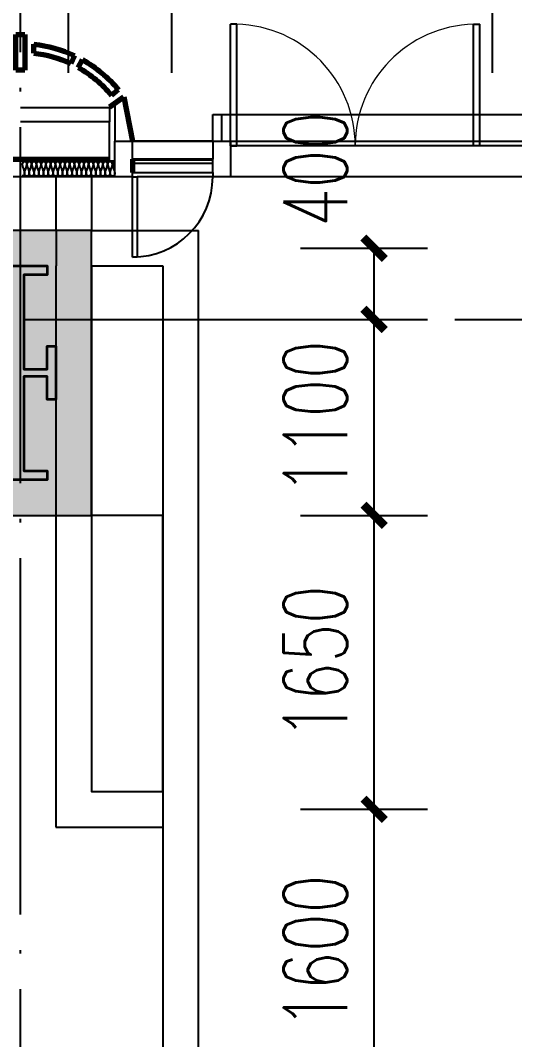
# Model space of a CAD drawing. Header units: millimetres. Extents: x 11476074 to 24729458, y -1239991 to 2813188.
# Drawn here: x 12564797 to 12567572, y 403070 to 408792 of the extents above; entities that cross this region are included whole.
import ezdxf

# ---------------------------------------------------------------- set-up
doc = ezdxf.new("R2010")
doc.units = ezdxf.units.MM
doc.header["$LTSCALE"] = 1000
doc.linetypes.add('DOTE', pattern=[2.42, 2, -0.2, 0.02, -0.2])
for name, color, linetype in [('A-ANNO-DIMS', 3, 'Continuous'), ('A-AXIS', 18, 'DOTE'), ('A-DETL-0001', 1, 'Continuous'), ('A-DOOR', 2, 'Continuous'), ('A-GLAZ', 4, 'Continuous'), ('A-WALL', 5, 'Continuous'), ('G-RCZ-CONLine', 5, 'Continuous'), ('GZDI-J建筑-楼板开洞', 251, 'Continuous'), ('PUB_DIM', 3, 'Continuous'), ('PUB_HATCH', 8, 'Continuous'), ('排水沟', 133, 'Continuous')]:
    doc.layers.add(name, color=color, linetype=linetype)
for name, color, linetype, lineweight in [('A-GENM', 2, 'Continuous', 70), ('A-GENM-PROJ', 2, 'Continuous', 25), ('A-GLAZ-PROJ', 2, 'Continuous', 25), ('钢柱', 51, 'Continuous', 35)]:
    doc.layers.add(name, color=color, linetype=linetype, lineweight=lineweight)
doc.styles.add('_TCH_DIM_T3', font='SIMPLEX', dxfattribs={"width": 0.705882, "bigfont": 'GBCBIG'})
doc.dimstyles.new('_TCH_ARCH&&100', dxfattribs={"dimtxt": 297.5, "dimasz": 100, "dimexe": 250, "dimexo": 300, "dimgap": 126.25, "dimtad": 1, "dimdec": 0, "dimzin": 0, "dimdsep": 46, "dimtxsty": '_TCH_DIM_T3', "dimblk": 'ARCHTICK', "dimcen": 0.09, "dimclrt": 7, "dimazin": 2, "dimtfac": 1, "dimtdec": 0, "dimtix": 1, "dimtmove": 2, "dimatfit": 3, "dimfxl": 0, "dimtolj": 1, "dimtzin": 0, "dimarcsym": 0})
doc.dimstyles.new('_TCH_ARCH&&120', dxfattribs={"dimtxt": 357, "dimasz": 120, "dimexe": 300, "dimexo": 360, "dimgap": 151.5, "dimtad": 1, "dimdec": 0, "dimzin": 0, "dimdsep": 46, "dimtxsty": '_TCH_DIM_T3', "dimblk": 'ARCHTICK', "dimcen": 0.09, "dimclrt": 7, "dimazin": 2, "dimtfac": 1, "dimtdec": 0, "dimtix": 1, "dimtmove": 2, "dimatfit": 3, "dimfxl": 0, "dimtolj": 1, "dimtzin": 0, "dimarcsym": 0})

# ---------------------------------------------------------------- blocks, each defined once
blk = doc.blocks.new('_ArchTick')
at = {"color": 0, "linetype": 'ByBlock', "const_width": 0.4}
blk.add_lwpolyline([(-0.5, -0.5), (0.5, 0.5)], dxfattribs=at)
blk = doc.blocks.new('*D5859')
at = {"layer": 'A-ANNO-DIMS', "color": 0, "lineweight": -2, "transparency": 16777216}
for p, q in [((12564246.9, 710904.1), (12564246.9, 712325.5)), ((12565346.7, 710904.1), (12565346.7, 712325.5)), ((12564246.9, 712075.5), (12565346.7, 712075.5))]:
    blk.add_line(p, q, dxfattribs=at)
at = {"layer": 'Defpoints', "color": 0, "transparency": 16777216}
for p in [(12565346.7, 712075.5), (12564246.9, 710604.1), (12565346.7, 710604.1)]:
    blk.add_point(p, dxfattribs=at)
at = {"layer": 'A-ANNO-DIMS', "color": 0, "lineweight": -2, "transparency": 16777216, "xscale": 100, "yscale": 100, "zscale": 100, "rotation": 180}
blk.add_blockref('_ArchTick', (12564246.9, 712075.5), dxfattribs=at)
at = {"layer": 'A-ANNO-DIMS', "color": 0, "lineweight": -2, "transparency": 16777216, "xscale": 100, "yscale": 100, "zscale": 100}
blk.add_blockref('_ArchTick', (12565346.7, 712075.5), dxfattribs=at)
at = {"layer": 'A-ANNO-DIMS', "color": 7, "transparency": 16777216, "insert": (12564796.8, 712350.5), "char_height": 297.5, "attachment_point": 5, "style": '_TCH_DIM_T3'}
blk.add_mtext('\\A1;1100', dxfattribs=at)
blk = doc.blocks.new('*D5860')
at = {"layer": 'A-ANNO-DIMS', "color": 0, "lineweight": -2, "transparency": 16777216}
for p, q in [((12565346.7, 710904.1), (12565346.7, 712325.5)), ((12565926.8, 710904.1), (12565926.8, 712325.5)), ((12565346.7, 712075.5), (12565246.7, 712075.5)), ((12565346.7, 712075.5), (12565926.8, 712075.5)), ((12565926.8, 712075.5), (12566026.8, 712075.5))]:
    blk.add_line(p, q, dxfattribs=at)
at = {"layer": 'Defpoints', "color": 0, "transparency": 16777216}
for p in [(12565926.8, 712075.5), (12565346.7, 710604.1), (12565926.8, 710604.1)]:
    blk.add_point(p, dxfattribs=at)
at = {"layer": 'A-ANNO-DIMS', "color": 0, "lineweight": -2, "transparency": 16777216, "xscale": 100, "yscale": 100, "zscale": 100}
blk.add_blockref('_ArchTick', (12565346.7, 712075.5), dxfattribs=at)
at = {"layer": 'A-ANNO-DIMS', "color": 0, "lineweight": -2, "transparency": 16777216, "xscale": 100, "yscale": 100, "zscale": 100, "rotation": 180}
blk.add_blockref('_ArchTick', (12565926.8, 712075.5), dxfattribs=at)
at = {"layer": 'A-ANNO-DIMS', "color": 7, "transparency": 16777216, "insert": (12565636.8, 712350.5), "char_height": 297.5, "attachment_point": 5, "style": '_TCH_DIM_T3'}
blk.add_mtext('\\A1;580', dxfattribs=at)
blk = doc.blocks.new('*D5861')
at = {"layer": 'A-ANNO-DIMS', "color": 0, "lineweight": -2, "transparency": 16777216}
for p, q in [((12565926.8, 710904.1), (12565926.8, 712325.5)), ((12567726.9, 710904.1), (12567726.9, 712325.5)), ((12565926.8, 712075.5), (12567726.9, 712075.5))]:
    blk.add_line(p, q, dxfattribs=at)
at = {"layer": 'Defpoints', "color": 0, "transparency": 16777216}
for p in [(12567726.9, 712075.5), (12565926.8, 710604.1), (12567726.9, 710604.1)]:
    blk.add_point(p, dxfattribs=at)
at = {"layer": 'A-ANNO-DIMS', "color": 0, "lineweight": -2, "transparency": 16777216, "xscale": 100, "yscale": 100, "zscale": 100, "rotation": 180}
blk.add_blockref('_ArchTick', (12565926.8, 712075.5), dxfattribs=at)
at = {"layer": 'A-ANNO-DIMS', "color": 0, "lineweight": -2, "transparency": 16777216, "xscale": 100, "yscale": 100, "zscale": 100}
blk.add_blockref('_ArchTick', (12567726.9, 712075.5), dxfattribs=at)
at = {"layer": 'A-ANNO-DIMS', "color": 7, "transparency": 16777216, "insert": (12566826.9, 712350.5), "char_height": 297.5, "attachment_point": 5, "style": '_TCH_DIM_T3'}
blk.add_mtext('\\A1;1800', dxfattribs=at)
blk = doc.blocks.new('*D5862')
at = {"layer": 'A-ANNO-DIMS', "color": 0, "lineweight": -2, "transparency": 16777216}
for p, q in [((12567726.9, 710904.1), (12567726.9, 712325.5)), ((12568466.9, 710904.1), (12568466.9, 712325.5)), ((12567726.9, 712075.5), (12567626.9, 712075.5)), ((12567726.9, 712075.5), (12568466.9, 712075.5)), ((12568466.9, 712075.5), (12568566.9, 712075.5))]:
    blk.add_line(p, q, dxfattribs=at)
at = {"layer": 'Defpoints', "color": 0, "transparency": 16777216}
for p in [(12568466.9, 712075.5), (12567726.9, 710604.1), (12568466.9, 710604.1)]:
    blk.add_point(p, dxfattribs=at)
at = {"layer": 'A-ANNO-DIMS', "color": 0, "lineweight": -2, "transparency": 16777216, "xscale": 100, "yscale": 100, "zscale": 100}
blk.add_blockref('_ArchTick', (12567726.9, 712075.5), dxfattribs=at)
at = {"layer": 'A-ANNO-DIMS', "color": 0, "lineweight": -2, "transparency": 16777216, "xscale": 100, "yscale": 100, "zscale": 100, "rotation": 180}
blk.add_blockref('_ArchTick', (12568466.9, 712075.5), dxfattribs=at)
at = {"layer": 'A-ANNO-DIMS', "color": 7, "transparency": 16777216, "insert": (12568096.9, 712350.5), "char_height": 297.5, "attachment_point": 5, "style": '_TCH_DIM_T3'}
blk.add_mtext('\\A1;740', dxfattribs=at)
blk = doc.blocks.new('FO-Exterior Column FULL - FO-Exterior Column FULL-V22-850_L52 HOTEL')
at = {"layer": 'A-GENM'}
for p, q in [((630, 100.1), (630, 175.3)), ((-500, 110.1), (-500, 100.4)), ((-500, -109.6), (-500, 110.1)), ((-500, 100.4), (500, 100.4)), ((580.2, -249.1), (630, 0.1)), ((-580.2, -249.1), (-502.1, -193.8)), ((502.1, -193.8), (580.2, -249.1)), ((-581.7, -241.4), (-580.2, -249.1)), ((-510.9, -257.6), (-549.6, -289.3)), ((549.6, -289.3), (510.9, -257.6)), ((25, -399.6), (-25, -399.6)), ((-25, -399.6), (-25, -599.6)), ((25, -599.6), (25, -399.6)), ((-348.5, -458), (-324, -414.4)), ((-282.7, -435.7), (-304, -480.9)), ((304, -480.9), (282.7, -435.7)), ((324, -414.4), (348.5, -458)), ((-75, -545.2), (-75, -494.9)), ((75, -494.9), (75, -545.2)), ((-25, -599.6), (25, -599.6))]:
    blk.add_line(p, q, dxfattribs=at)
for radius, start, end in [(661.1, 219.3893, 240.6554), (661.1, 299.3446, 320.6107), (711.1, 219.3894, 240.6554), (711.1, 299.3446, 320.6106), (661.1, 244.6842, 263.483), (661.1, 276.517, 295.3158), (711.1, 244.6842, 263.943), (711.1, 276.057, 295.3158)]:
    blk.add_arc((0, 161.9), radius, start, end, dxfattribs=at)
blk = doc.blocks.new('FO-Vision _ Louver_updated - 150 Spacing -HOTEL 1000 SPAN-4956676-850_L52 HOTEL')
at = {"layer": 'A-GENM-PROJ'}
blk.add_line((675, 0), (1125, 0), dxfattribs=at)
at = {"layer": 'A-GLAZ'}
for p, q in [((675, 150), (625, 150)), ((625, 150), (625, -0.1)), ((675, -0.1), (675, 150)), ((625, 0), (-1175, 0)), ((-1175, 0), (-1175, -25)), ((-1125, -25), (-1175, -25)), ((-1175, -25), (575, -25)), ((1125, -105), (675, -105)), ((675, -125), (1125, -125))]:
    blk.add_line(p, q, dxfattribs=at)
at = {"layer": 'A-GLAZ-PROJ'}
for p, q in [((-1175, 0), (-1175, 150)), ((625, 150), (-1175, 150)), ((-1125, -200), (575, -200))]:
    blk.add_line(p, q, dxfattribs=at)
blk = doc.blocks.new('GP_POLY FOSHAN_SHELL_rvt-2-200_L05-13_ 16-25')
at = {"layer": 'A-DETL-0001'}
for p, q in [((-55199.9, 61689.7), (-54699.9, 61689.7)), ((-54699.9, 61692.3), (-54670, 61713.5)), ((-54699.9, 61689.7), (-54699.9, 61692.3)), ((-54699.9, 61689.7), (-54699.9, 61609.7)), ((-54670, 61713.5), (-54670, 61500)), ((-54699.9, 61609.7), (-55199.9, 61609.7)), ((-54699.9, 61390.1), (-54699.9, 61609.7)), ((-54670, 61300), (-54670, 61500)), ((-54670, 61500), (-54570, 61500)), ((-54570, 61400), (-54570, 61500)), ((-54570, 61500), (-54120, 61500)), ((-54120, 61500), (-54020, 61500)), ((-54120, 61500), (-54120, 61400)), ((-54020, 61500), (-54020, 61300)), ((-54570, 61400), (-54570, 61324.8)), ((-54120, 61400), (-54570, 61400)), ((-54120, 61324.8), (-54120, 61400)), ((-55700, 61390), (-55199.9, 61390)), ((-55199.9, 61390.1), (-54670, 61390.1)), ((-55199.9, 61300), (-55679.2, 61300)), ((-54670, 61300.1), (-55199.9, 61300.1)), ((-54570, 61300), (-54670, 61300)), ((-54570, 61300), (-54570, 61324.8)), ((-54570, 61324.8), (-54120, 61324.8)), ((-54569.9, 60850.1), (-54569.9, 61300)), ((-54569.9, 61300), (-54545.1, 61300)), ((-54120, 61300), (-54545.1, 61300)), ((-54545.1, 61300), (-54545.1, 60850.1)), ((-54120, 61324.8), (-54120, 61300)), ((-54020, 61300), (-54120, 61300)), ((-54545.1, 60850.1), (-54569.9, 60850.1))]:
    blk.add_line(p, q, dxfattribs=at)
blk.add_arc((-54570, 61300), 449.9, 270.0149, 0, dxfattribs=at)
for points in [[(-55163.3, 61371.7), (-55163.3, 61378), (-55176.7, 61392.1), (-55190, 61378), (-55190, 61371.7)], [(-55190, 61371.7), (-55190, 61353.4), (-55176.7, 61336.7), (-55176.7, 61318.4)], [(-55176.7, 61318.4), (-55176.7, 61336.7), (-55163.3, 61353.4), (-55163.3, 61371.7)], [(-55136.7, 61371.7), (-55136.7, 61378), (-55150, 61392.1), (-55163.3, 61378), (-55163.3, 61371.7)], [(-55163.3, 61371.7), (-55163.3, 61353.4), (-55150, 61336.7), (-55150, 61318.4)], [(-55150, 61318.4), (-55150, 61336.7), (-55136.7, 61353.4), (-55136.7, 61371.7)], [(-55110, 61371.7), (-55110, 61378), (-55123.3, 61392.1), (-55136.7, 61378), (-55136.7, 61371.7)], [(-55136.7, 61371.7), (-55136.7, 61353.4), (-55123.3, 61336.7), (-55123.3, 61318.4)], [(-55123.3, 61318.4), (-55123.3, 61336.7), (-55110, 61353.4), (-55110, 61371.7)], [(-55083.3, 61371.7), (-55083.3, 61378), (-55096.7, 61392.1), (-55110, 61378), (-55110, 61371.7)], [(-55110, 61371.7), (-55110, 61353.4), (-55096.7, 61336.7), (-55096.7, 61318.4)], [(-55096.7, 61318.4), (-55096.7, 61336.7), (-55083.3, 61353.4), (-55083.3, 61371.7)], [(-55056.7, 61371.7), (-55056.7, 61378), (-55070, 61392.1), (-55083.3, 61378), (-55083.3, 61371.7)], [(-55083.3, 61371.7), (-55083.3, 61353.4), (-55070, 61336.7), (-55070, 61318.4)], [(-55070, 61318.4), (-55070, 61336.7), (-55056.7, 61353.4), (-55056.7, 61371.7)], [(-55030, 61371.7), (-55030, 61378), (-55043.3, 61392.1), (-55056.7, 61378), (-55056.7, 61371.7)], [(-55056.7, 61371.7), (-55056.7, 61353.4), (-55043.3, 61336.7), (-55043.3, 61318.4)], [(-55043.3, 61318.4), (-55043.3, 61336.7), (-55030, 61353.4), (-55030, 61371.7)], [(-55003.3, 61371.7), (-55003.3, 61378), (-55016.7, 61392.1), (-55030, 61378), (-55030, 61371.7)], [(-55030, 61371.7), (-55030, 61353.4), (-55016.7, 61336.7), (-55016.7, 61318.4)], [(-55016.7, 61318.4), (-55016.7, 61336.7), (-55003.3, 61353.4), (-55003.3, 61371.7)], [(-54976.7, 61371.7), (-54976.7, 61378), (-54990, 61392.1), (-55003.3, 61378), (-55003.3, 61371.7)], [(-55003.3, 61371.7), (-55003.3, 61353.4), (-54990, 61336.7), (-54990, 61318.4)], [(-54990, 61318.4), (-54990, 61336.7), (-54976.7, 61353.4), (-54976.7, 61371.7)], [(-54950, 61371.7), (-54950, 61378), (-54963.3, 61392.1), (-54976.7, 61378), (-54976.7, 61371.7)], [(-54976.7, 61371.7), (-54976.7, 61353.4), (-54963.3, 61336.7), (-54963.3, 61318.4)], [(-54963.3, 61318.4), (-54963.3, 61336.7), (-54950, 61353.4), (-54950, 61371.7)], [(-54923.3, 61371.7), (-54923.3, 61378), (-54936.7, 61392.1), (-54950, 61378), (-54950, 61371.7)], [(-54950, 61371.7), (-54950, 61353.4), (-54936.7, 61336.7), (-54936.7, 61318.4)], [(-54936.7, 61318.4), (-54936.7, 61336.7), (-54923.3, 61353.4), (-54923.3, 61371.7)], [(-54896.7, 61371.7), (-54896.7, 61378), (-54910, 61392.1), (-54923.3, 61378), (-54923.3, 61371.7)], [(-54923.3, 61371.7), (-54923.3, 61353.4), (-54910, 61336.7), (-54910, 61318.4)], [(-54910, 61318.4), (-54910, 61336.7), (-54896.7, 61353.4), (-54896.7, 61371.7)], [(-54870, 61371.7), (-54870, 61378), (-54883.3, 61392.1), (-54896.7, 61378), (-54896.7, 61371.7)], [(-54896.7, 61371.7), (-54896.7, 61353.4), (-54883.3, 61336.7), (-54883.3, 61318.4)], [(-54883.3, 61318.4), (-54883.3, 61336.7), (-54870, 61353.4), (-54870, 61371.7)], [(-54843.3, 61371.7), (-54843.3, 61378), (-54856.7, 61392.1), (-54870, 61378), (-54870, 61371.7)], [(-54870, 61371.7), (-54870, 61353.4), (-54856.7, 61336.7), (-54856.7, 61318.4)], [(-54856.7, 61318.4), (-54856.7, 61336.7), (-54843.3, 61353.4), (-54843.3, 61371.7)], [(-54816.7, 61371.7), (-54816.7, 61378), (-54830, 61392.1), (-54843.3, 61378), (-54843.3, 61371.7)], [(-54843.3, 61371.7), (-54843.3, 61353.4), (-54830, 61336.7), (-54830, 61318.4)], [(-54830, 61318.4), (-54830, 61336.7), (-54816.7, 61353.4), (-54816.7, 61371.7)], [(-54790, 61371.7), (-54790, 61378), (-54803.3, 61392.1), (-54816.7, 61378), (-54816.7, 61371.7)], [(-54816.7, 61371.7), (-54816.7, 61353.4), (-54803.3, 61336.7), (-54803.3, 61318.4)], [(-54803.3, 61318.4), (-54803.3, 61336.7), (-54790, 61353.4), (-54790, 61371.7)], [(-54763.3, 61371.7), (-54763.3, 61378), (-54776.7, 61392.1), (-54790, 61378), (-54790, 61371.7)], [(-54790, 61371.7), (-54790, 61353.4), (-54776.7, 61336.7), (-54776.7, 61318.4)], [(-54776.7, 61318.4), (-54776.7, 61336.7), (-54763.3, 61353.4), (-54763.3, 61371.7)], [(-54736.7, 61371.7), (-54736.7, 61378), (-54750, 61392.1), (-54763.3, 61378), (-54763.3, 61371.7)], [(-54763.3, 61371.7), (-54763.3, 61353.4), (-54750, 61336.7), (-54750, 61318.4)], [(-54750, 61318.4), (-54750, 61336.7), (-54736.7, 61353.4), (-54736.7, 61371.7)], [(-54710, 61371.7), (-54710, 61378), (-54723.3, 61392.1), (-54736.7, 61378), (-54736.7, 61371.7)], [(-54736.7, 61371.7), (-54736.7, 61353.4), (-54723.3, 61336.7), (-54723.3, 61318.4)], [(-54723.3, 61318.4), (-54723.3, 61336.7), (-54710, 61353.4), (-54710, 61371.7)], [(-54683.3, 61371.7), (-54683.3, 61378), (-54696.7, 61392.1), (-54710, 61378), (-54710, 61371.7)], [(-54710, 61371.7), (-54710, 61353.4), (-54696.7, 61336.7), (-54696.7, 61318.4)], [(-54696.7, 61318.4), (-54696.7, 61336.7), (-54683.3, 61353.4), (-54683.3, 61371.7)], [(-54670, 61385.1), (-54676.3, 61385.1), (-54683.3, 61378), (-54683.3, 61371.7)], [(-54683.3, 61371.7), (-54683.3, 61353.4), (-54670, 61336.7), (-54670, 61318.4)], [(-55176.7, 61318.4), (-55176.7, 61312.1), (-55183.7, 61305.1), (-55190, 61305.1)], [(-55150, 61318.4), (-55150, 61312.1), (-55163.3, 61298), (-55176.7, 61312.1), (-55176.7, 61318.4)], [(-55123.3, 61318.4), (-55123.3, 61312.1), (-55136.7, 61298), (-55150, 61312.1), (-55150, 61318.4)], [(-55096.7, 61318.4), (-55096.7, 61312.1), (-55110, 61298), (-55123.3, 61312.1), (-55123.3, 61318.4)], [(-55070, 61318.4), (-55070, 61312.1), (-55083.3, 61298), (-55096.7, 61312.1), (-55096.7, 61318.4)], [(-55043.3, 61318.4), (-55043.3, 61312.1), (-55056.7, 61298), (-55070, 61312.1), (-55070, 61318.4)], [(-55016.7, 61318.4), (-55016.7, 61312.1), (-55030, 61298), (-55043.3, 61312.1), (-55043.3, 61318.4)], [(-54990, 61318.4), (-54990, 61312.1), (-55003.3, 61298), (-55016.7, 61312.1), (-55016.7, 61318.4)], [(-54963.3, 61318.4), (-54963.3, 61312.1), (-54976.7, 61298), (-54990, 61312.1), (-54990, 61318.4)], [(-54936.7, 61318.4), (-54936.7, 61312.1), (-54950, 61298), (-54963.3, 61312.1), (-54963.3, 61318.4)], [(-54910, 61318.4), (-54910, 61312.1), (-54923.3, 61298), (-54936.7, 61312.1), (-54936.7, 61318.4)], [(-54883.3, 61318.4), (-54883.3, 61312.1), (-54896.7, 61298), (-54910, 61312.1), (-54910, 61318.4)], [(-54856.7, 61318.4), (-54856.7, 61312.1), (-54870, 61298), (-54883.3, 61312.1), (-54883.3, 61318.4)], [(-54830, 61318.4), (-54830, 61312.1), (-54843.3, 61298), (-54856.7, 61312.1), (-54856.7, 61318.4)], [(-54803.3, 61318.4), (-54803.3, 61312.1), (-54816.7, 61298), (-54830, 61312.1), (-54830, 61318.4)], [(-54776.7, 61318.4), (-54776.7, 61312.1), (-54790, 61298), (-54803.3, 61312.1), (-54803.3, 61318.4)], [(-54750, 61318.4), (-54750, 61312.1), (-54763.3, 61298), (-54776.7, 61312.1), (-54776.7, 61318.4)], [(-54723.3, 61318.4), (-54723.3, 61312.1), (-54736.7, 61298), (-54750, 61312.1), (-54750, 61318.4)], [(-54696.7, 61318.4), (-54696.7, 61312.1), (-54710, 61298), (-54723.3, 61312.1), (-54723.3, 61318.4)], [(-54670, 61318.4), (-54670, 61312.1), (-54683.3, 61298), (-54696.7, 61312.1), (-54696.7, 61318.4)]]:
    blk.add_open_spline(points, degree=3, dxfattribs=at)
at = {"layer": 'A-GENM-PROJ', "xscale": -1, "rotation": 180}
blk.add_blockref('FO-Exterior Column FULL - FO-Exterior Column FULL-V22-850_L52 HOTEL', (-55199.9, 61500.2), dxfattribs=at)
at = {"layer": 'A-GLAZ-PROJ', "xscale": -1, "rotation": 359.9999999999778}
blk.add_blockref('FO-Vision _ Louver_updated - 150 Spacing -HOTEL 1000 SPAN-4956676-850_L52 HOTEL', (-53445, 61500.2), dxfattribs=at)
blk = doc.blocks.new('GP_POLY FOSHAN_SHELL_rvt-3-200_L06-13_16-26')
blk.add_blockref('GP_POLY FOSHAN_SHELL_rvt-2-200_L05-13_ 16-25', (0, 0))
blk = doc.blocks.new('A$C74AF65BF')
at = {"layer": 'PUB_HATCH'}
h = blk.add_hatch(color=256, dxfattribs=at)
h.dxf.hatch_style = 1
h.paths.add_polyline_path([(-7000, -4600), (-7000, -5400), (-5400, -5400), (-5400, -4600)])
h.paths.add_polyline_path([(-7000, -11200), (-7000, -12000), (-5400, -12000), (-5400, -11200)])
h.paths.add_polyline_path([(-7000, -17800), (-7000, -18600), (-5400, -18600), (-5400, -17800)])
h.paths.add_polyline_path([(9400, -33850), (9400, -32050), (10550, -32050), (10550, -33850)])
h.paths.add_polyline_path([(9400, -10950), (9400, -9150), (10550, -9150), (10550, -10950)])
h.paths.add_polyline_path([(22350, -33850), (22350, -32050), (23600, -32050), (23600, -33850)])
h.paths.add_polyline_path([(22350, -10950), (22350, -9150), (23600, -9150), (23600, -10950)])
h.paths.add_polyline_path([(-7000, -24400), (-7000, -25200), (-5400, -25200), (-5400, -24400)])
h.paths.add_polyline_path([(-7000, -31000), (-7000, -31800), (-5400, -31800), (-5400, -31000)])
h.paths.add_polyline_path([(-7000, -37600), (-7000, -38400), (-5400, -38400), (-5400, -37600)])
h.paths.add_polyline_path([(38400, -4600), (38400, -5400), (40000, -5400), (40000, -4600)])
h.paths.add_polyline_path([(38400, -11200), (38400, -12000), (40000, -12000), (40000, -11200)])
h.paths.add_polyline_path([(38400, -17800), (38400, -18600), (40000, -18600), (40000, -17800)])
h.paths.add_polyline_path([(38400, -24400), (38400, -25200), (40000, -25200), (40000, -24400)])
h.paths.add_polyline_path([(38400, -31000), (38400, -31800), (40000, -31800), (40000, -31000)])
h.paths.add_polyline_path([(38400, -37600), (38400, -38400), (40000, -38400), (40000, -37600)])
h.paths.add_polyline_path([(33400, -41900), (32600, -41900), (32600, -43500), (33400, -43500)])
h.paths.add_polyline_path([(26800, -41900), (26000, -41900), (26000, -43500), (26800, -43500)])
h.paths.add_polyline_path([(20200, -41900), (19400, -41900), (19400, -43500), (20200, -43500)])
h.paths.add_polyline_path([(13600, -41900), (12800, -41900), (12800, -43500), (13600, -43500)])
h.paths.add_polyline_path([(7000, -41900), (6200, -41900), (6200, -43500), (7000, -43500)])
h.paths.add_polyline_path([(400, -41900), (-400, -41900), (-400, -43500), (400, -43500)])
h.paths.add_polyline_path([(33400, 500), (32600, 500), (32600, -1100), (33400, -1100)])
h.paths.add_polyline_path([(26800, 500), (26000, 500), (26000, -1100), (26800, -1100)])
h.paths.add_polyline_path([(20200, 500), (19400, 500), (19400, -1100), (20200, -1100)])
h.paths.add_polyline_path([(13600, 500), (12800, 500), (12800, -1100), (13600, -1100)])
h.paths.add_polyline_path([(7000, 500), (6200, 500), (6200, -1100), (7000, -1100)])
h.paths.add_polyline_path([(10550, -28150), (9400, -28150), (9400, -29750), (10550, -29750)])
h.paths.add_polyline_path([(400, 500), (-400, 500), (-400, -1100), (400, -1100)])
at = {"layer": 'G-RCZ-CONLine', "color": 3}
blk.add_lwpolyline([(400, 500), (-400, 500), (-400, -1100), (400, -1100)], close=True, dxfattribs=at)
at = {"layer": '钢柱', "color": 2}
blk.add_lwpolyline([(-150, 300), (150, 300), (150, 250), (20, 250), (20, -280), (150, -280), (150, -150), (200, -150), (200, -450), (150, -450), (150, -320), (20, -320), (20, -850), (150, -850), (150, -900), (-150, -900)], dxfattribs=at)
blk = doc.blocks.new('qlzw')
at = {"layer": 'A-AXIS'}
for p, q in [((12431366.8, 979989.8, 0), (12431366.8, 1082989.8)), ((12416866.8, 1038989.8), (12486866.8, 1038989.8))]:
    blk.add_line(p, q, dxfattribs=at)
blk = doc.blocks.new('*D5036')
at = {"layer": 'Defpoints', "color": 0, "transparency": 16777216}
for p in [(12566009.8, 407513.2), (12566783, 407513.2), (12566009.8, 407113.2)]:
    blk.add_point(p, dxfattribs=at)
at = {"layer": 'PUB_DIM', "color": 0, "lineweight": -2, "transparency": 16777216}
for p, q in [((12566369.8, 407513.2), (12567083, 407513.2)), ((12566783, 407113.2), (12566783, 407513.2)), ((12566369.8, 407113.2), (12567083, 407113.2))]:
    blk.add_line(p, q, dxfattribs=at)
at = {"layer": 'PUB_DIM', "color": 0, "lineweight": -2, "transparency": 16777216, "xscale": 120, "yscale": 120, "zscale": 120}
for p, rotation in [((12566783, 407513.2), 90), ((12566783, 407113.2), 270)]:
    blk.add_blockref('_ArchTick', p, dxfattribs=dict(at, rotation=rotation))
at = {"layer": 'PUB_DIM', "color": 7, "transparency": 16777216, "insert": (12566453, 407957.2), "char_height": 357, "attachment_point": 5, "rotation": 90, "style": '_TCH_DIM_T3'}
blk.add_mtext('\\A1;400', dxfattribs=at)
blk = doc.blocks.new('*D5037')
at = {"layer": 'Defpoints', "color": 0, "transparency": 16777216}
for p in [(12566009.8, 407113.2), (12566783, 407113.2), (12566009.8, 406013.2)]:
    blk.add_point(p, dxfattribs=at)
at = {"layer": 'PUB_DIM', "color": 0, "lineweight": -2, "transparency": 16777216}
for p, q in [((12566369.8, 407113.2), (12567083, 407113.2)), ((12566783, 406013.2), (12566783, 407113.2)), ((12566369.8, 406013.2), (12567083, 406013.2))]:
    blk.add_line(p, q, dxfattribs=at)
at = {"layer": 'PUB_DIM', "color": 0, "lineweight": -2, "transparency": 16777216, "xscale": 120, "yscale": 120, "zscale": 120}
for p, rotation in [((12566783, 407113.2), 90), ((12566783, 406013.2), 270)]:
    blk.add_blockref('_ArchTick', p, dxfattribs=dict(at, rotation=rotation))
at = {"layer": 'PUB_DIM', "color": 7, "transparency": 16777216, "insert": (12566453, 406563.2), "char_height": 357, "attachment_point": 5, "rotation": 90, "style": '_TCH_DIM_T3'}
blk.add_mtext('\\A1;1100', dxfattribs=at)
blk = doc.blocks.new('*D5038')
at = {"layer": 'Defpoints', "color": 0, "transparency": 16777216}
for p in [(12566009.8, 406013.2), (12566783, 406013.2), (12566009.8, 404363.2)]:
    blk.add_point(p, dxfattribs=at)
at = {"layer": 'PUB_DIM', "color": 0, "lineweight": -2, "transparency": 16777216}
for p, q in [((12566369.8, 406013.2), (12567083, 406013.2)), ((12566783, 404363.2), (12566783, 406013.2)), ((12566369.8, 404363.2), (12567083, 404363.2))]:
    blk.add_line(p, q, dxfattribs=at)
at = {"layer": 'PUB_DIM', "color": 0, "lineweight": -2, "transparency": 16777216, "xscale": 120, "yscale": 120, "zscale": 120}
for p, rotation in [((12566783, 406013.2), 90), ((12566783, 404363.2), 270)]:
    blk.add_blockref('_ArchTick', p, dxfattribs=dict(at, rotation=rotation))
at = {"layer": 'PUB_DIM', "color": 7, "transparency": 16777216, "insert": (12566453, 405188.2), "char_height": 357, "attachment_point": 5, "rotation": 90, "style": '_TCH_DIM_T3'}
blk.add_mtext('\\A1;1650', dxfattribs=at)
blk = doc.blocks.new('*D5039')
at = {"layer": 'Defpoints', "color": 0, "transparency": 16777216}
for p in [(12566009.8, 404363.2), (12566783, 404363.2), (12566009.8, 402763.3)]:
    blk.add_point(p, dxfattribs=at)
at = {"layer": 'PUB_DIM', "color": 0, "lineweight": -2, "transparency": 16777216}
for p, q in [((12566369.8, 404363.2), (12567083, 404363.2)), ((12566783, 402763.3), (12566783, 404363.2)), ((12566369.8, 402763.3), (12567083, 402763.3))]:
    blk.add_line(p, q, dxfattribs=at)
at = {"layer": 'PUB_DIM', "color": 0, "lineweight": -2, "transparency": 16777216, "xscale": 120, "yscale": 120, "zscale": 120}
for p, rotation in [((12566783, 404363.2), 90), ((12566783, 402763.3), 270)]:
    blk.add_blockref('_ArchTick', p, dxfattribs=dict(at, rotation=rotation))
at = {"layer": 'PUB_DIM', "color": 7, "transparency": 16777216, "insert": (12566453, 403563.2), "char_height": 357, "attachment_point": 5, "rotation": 90, "style": '_TCH_DIM_T3'}
blk.add_mtext('\\A1;1600', dxfattribs=at)
blk = doc.blocks.new('$DorLib2D$00000002')
for p, q in [((-0.5, 0), (-0.5, 0.4875)), ((-0.475, 0.4875), (-0.5, 0.4875)), ((-0.475, 0), (-0.475, 0.4875)), ((0.475, 0), (0.475, 0.4875)), ((0.475, 0.4875), (0.5, 0.4875)), ((0.5, 0), (0.5, 0.4875)), ((-0.5, 0), (-0.475, 0)), ((0.5, 0), (0.475, 0))]:
    blk.add_line(p, q)
at = {"lineweight": 13}
for centre, start, end in [((-0.4875, 0), 0, 88.5307), ((0.4875, 0), 91.4693, 180)]:
    blk.add_arc(centre, 0.4875, start, end, dxfattribs=at)
blk = doc.blocks.new('幕墙尺寸')
at = {"layer": 'A-ANNO-DIMS', "color": 1}
for p1, p2, picture, middle in [((12564246.9, 710604.1), (12565346.7, 710604.1), '*D5859', (12564796.8, 712350.5)), ((12565346.7, 710604.1), (12565926.8, 710604.1), '*D5860', (12565636.8, 712350.5)), ((12565926.8, 710604.1), (12567726.9, 710604.1), '*D5861', (12566826.9, 712350.5)), ((12567726.9, 710604.1), (12568466.9, 710604.1), '*D5862', (12568096.9, 712350.5))]:
    dim = blk.add_aligned_dim(p1=p1, p2=p2, distance=1471.5, dimstyle='_TCH_ARCH&&100', dxfattribs=at)
    dim.commit()
    dim.dimension.update_dxf_attribs({"geometry": picture, "text_midpoint": middle})

msp = doc.modelspace()

# ---------------------------------------------------------------- linework, layer by layer
at = {"layer": 'A-WALL'}
for p, q in [((12564996.8, 407913.3), (12564996.8, 407613.2)), ((12565196.8, 407913.3), (12564996.8, 407913.3)), ((12565196.8, 407913.3), (12565196.8, 407613.2)), ((12564997.2, 407613.2), (12564996.8, 407613.2)), ((12564997.2, 407613.2), (12564997.2, 407413.2)), ((12565196.8, 407613.2), (12565796.8, 407613.2)), ((12565796.8, 402763.3), (12565796.8, 407613.2)), ((12564997.2, 407413.2), (12564996.8, 407413.2)), ((12564996.8, 407413.2), (12564996.8, 404263.2)), ((12565196.8, 407413.2), (12565596.8, 407413.2)), ((12565196.8, 407413.2), (12565196.8, 404463.2)), ((12565596.8, 407413.2), (12565596.8, 402763.3)), ((12565196.8, 404463.2), (12565596.8, 404463.2)), ((12565596.8, 404463.2), (12565596.8, 404263.2)), ((12564996.8, 404263.2), (12565596.8, 404263.2))]:
    msp.add_line(p, q, dxfattribs=at)
at = {"layer": 'GZDI-J建筑-楼板开洞', "color": 30}
msp.add_lwpolyline([(12565196.8, 406013.2), (12565196.8, 404463.2), (12565596.8, 404463.2), (12565596.8, 406013.2)], close=True, dxfattribs=at)

# ---------------------------------------------------------------- block references
msp.add_blockref('GP_POLY FOSHAN_SHELL_rvt-3-200_L06-13_16-26', (12619996.8, 346613.3))
at = {"layer": 'A-ANNO-DIMS'}
msp.add_blockref('幕墙尺寸', (-280, -302405.8), dxfattribs=at)
at = {"layer": 'A-DOOR', "xscale": 1400, "yscale": 1400, "zscale": 1400, "rotation": 0.0007835178922317045}
msp.add_blockref('$DorLib2D$00000002', (12566676.8, 408088.2), dxfattribs=at)
at = {"layer": 'G-RCZ-CONLine', "ltscale": 10}
msp.add_blockref('A$C74AF65BF', (12564796.8, 407113.2), dxfattribs=at)
at = {"layer": '排水沟'}
msp.add_blockref('qlzw', (133430, -631876.5), dxfattribs=at)

# ---------------------------------------------------------------- dimensions: what is measured, and where the dimension line sits
at = {"layer": 'PUB_DIM'}
dim = msp.add_linear_dim(base=(12566783, 407513.2), p1=(12566009.8, 407113.2), p2=(12566009.8, 407513.2), angle=90, dimstyle='_TCH_ARCH&&120', dxfattribs=at)
dim.commit()
dim.dimension.update_dxf_attribs({"geometry": '*D5036', "text_midpoint": (12566453, 407957.2), "dimtype": 129})
for p1, p2, picture, middle in [((12566009.8, 406013.2), (12566009.8, 407113.2), '*D5037', (12566453, 406563.2)), ((12566009.8, 404363.2), (12566009.8, 406013.2), '*D5038', (12566453, 405188.2)), ((12566009.8, 402763.3), (12566009.8, 404363.2), '*D5039', (12566453, 403563.2))]:
    dim = msp.add_aligned_dim(p1=p1, p2=p2, distance=-773.2, dimstyle='_TCH_ARCH&&120', dxfattribs=at)
    dim.commit()
    dim.dimension.update_dxf_attribs({"geometry": picture, "text_midpoint": middle})

doc.saveas('drawing.dxf')
